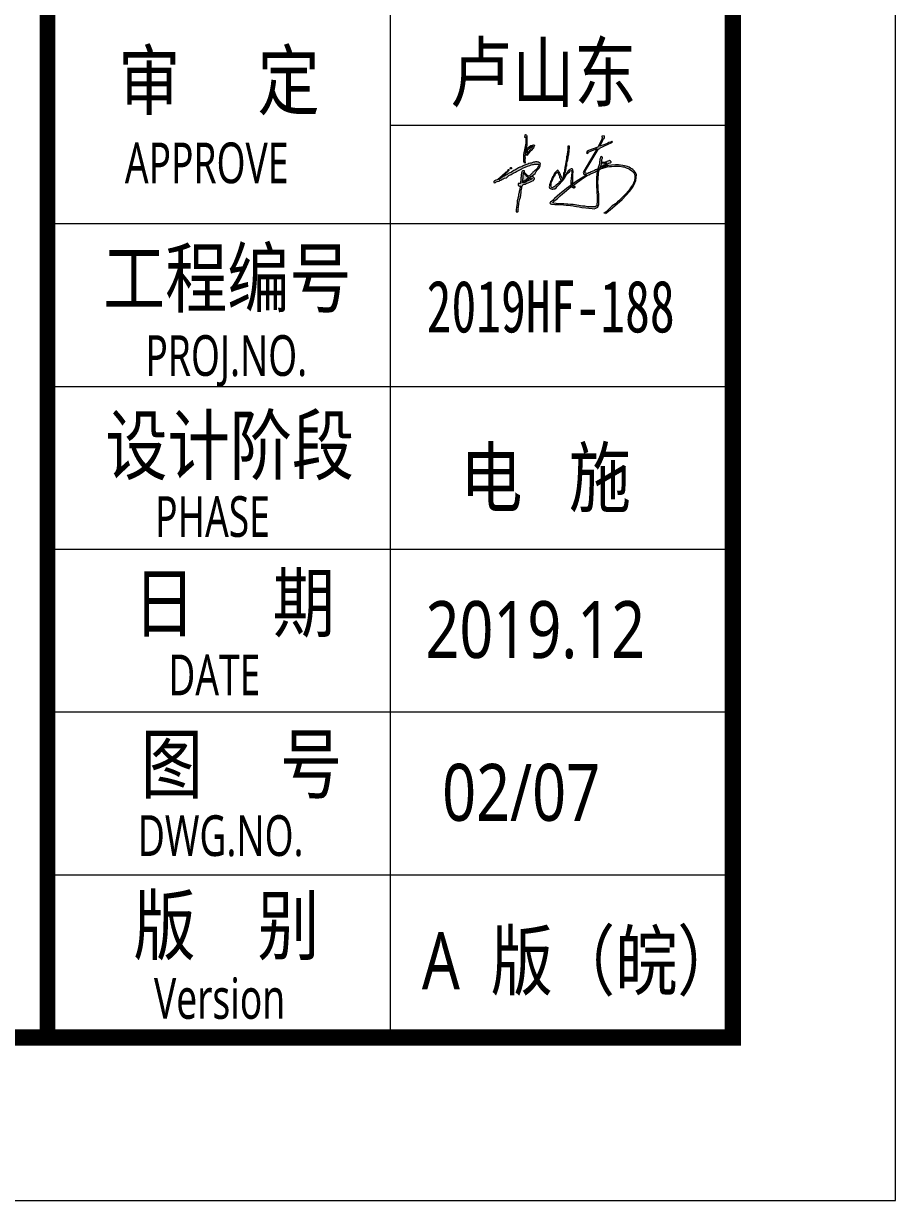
# Model space of a CAD drawing. Header units: inches. Extents: x -3272461 to -2504170, y 403793 to 1071042.
# Drawn here: x -2707401 to -2702044, y 857131 to 864359 of the extents above; entities that cross this region are included whole.
import ezdxf
from ezdxf.enums import TextEntityAlignment as Align

# ---------------------------------------------------------------- set-up
doc = ezdxf.new("R2010")
doc.units = ezdxf.units.IN
doc.header["$LTSCALE"] = 1000
doc.header["$MEASUREMENT"] = 0
doc.linetypes.add('LENGSHUI', pattern=[22, 20, -1, 0, -1])
doc.layers.get('0').update_dxf_attribs({"lineweight": 18})
for name, color, linetype, lineweight in [('0-TK', 4, 'Continuous', 18), ('00签名', 7, 'LENGSHUI', 18), ('PUB_TITLE', 153, 'Continuous', 18), ('图签文字', 4, 'Continuous', 18)]:
    doc.layers.add(name, color=color, linetype=linetype, lineweight=lineweight)
doc.styles.add('-黑体', font='', dxfattribs={"width": 0.7})
doc.styles.add('建筑图签-黑', font='', dxfattribs={"width": 0.7})
doc.styles.get('-黑体').set_extended_font_data('微软雅黑')
doc.styles.get('建筑图签-黑').set_extended_font_data('黑体')

msp = doc.modelspace()

# ---------------------------------------------------------------- hatches: boundary and pattern name
at = {"layer": '00签名', "linetype": 'Continuous'}
h = msp.add_hatch(color=256, dxfattribs=at)
edge = h.paths.add_edge_path(flags=0)
edge.add_arc((-2704318.8, 863508.4), 8.4, 162.8312, 244.10055, ccw=False)
edge.add_line((-2704326.8, 863510.9), (-2704326.8, 863527.9))
edge.add_line((-2704326.8, 863527.9), (-2704326.5, 863539.1))
edge.add_line((-2704326.5, 863539.1), (-2704326.5, 863554.2))
edge.add_line((-2704326.5, 863554.2), (-2704320, 863592.6))
edge.add_line((-2704320, 863592.6), (-2704313.9, 863623.6))
edge.add_line((-2704313.9, 863623.6), (-2704313.3, 863660.5))
edge.add_line((-2704313.3, 863660.5), (-2704315.4, 863662.6))
edge.add_line((-2704315.4, 863662.6), (-2704316.9, 863658.4))
edge.add_line((-2704316.9, 863658.4), (-2704320.6, 863658.9))
edge.add_line((-2704320.6, 863658.9), (-2704320.1, 863676.3))
edge.add_arc((-2704317.9, 863668.8), 7.79, 4.53423, 106.73752, ccw=False)
edge.add_line((-2704310.1, 863669.5), (-2704308.5, 863659.5))
edge.add_line((-2704308.5, 863659.5), (-2704309, 863619.4))
edge.add_line((-2704309, 863619.4), (-2704309, 863611))
edge.add_line((-2704309, 863611), (-2704313.3, 863593.1))
edge.add_line((-2704313.3, 863593.1), (-2704318, 863573.1))
edge.add_line((-2704318, 863573.1), (-2704318.1, 863571.8))
edge.add_line((-2704318.1, 863571.8), (-2704313.6, 863571.5))
edge.add_line((-2704313.6, 863571.5), (-2704309.7, 863581.5))
edge.add_line((-2704309.7, 863581.5), (-2704306.3, 863590.5))
edge.add_line((-2704306.3, 863590.5), (-2704301.4, 863596.7))
edge.add_line((-2704301.4, 863596.7), (-2704284.9, 863609.1))
edge.add_line((-2704284.9, 863609.1), (-2704268.6, 863614.8))
edge.add_line((-2704268.6, 863614.8), (-2704262.9, 863611.9))
edge.add_line((-2704262.9, 863611.9), (-2704268.8, 863595.7))
edge.add_line((-2704268.8, 863595.7), (-2704281.8, 863578.9))
edge.add_line((-2704281.8, 863578.9), (-2704298.3, 863561.3))
edge.add_line((-2704298.3, 863561.3), (-2704309.4, 863547.6))
edge.add_arc((-2704308.3, 863553.1), 5.57, 172.35772, 258.29772, ccw=False)
edge.add_line((-2704313.8, 863553.8), (-2704292.4, 863577.1))
edge.add_line((-2704292.4, 863577.1), (-2704287.7, 863584.6))
edge.add_line((-2704287.7, 863584.6), (-2704284.6, 863590))
edge.add_line((-2704284.6, 863590), (-2704282.5, 863594.4))
edge.add_line((-2704282.5, 863594.4), (-2704279.2, 863598.5))
edge.add_line((-2704279.2, 863598.5), (-2704275, 863601.6))
edge.add_line((-2704275, 863601.6), (-2704271.6, 863602.9))
edge.add_line((-2704271.6, 863602.9), (-2704272, 863604.1))
edge.add_line((-2704272, 863604.1), (-2704272.9, 863605))
edge.add_line((-2704272.9, 863605), (-2704274.7, 863605.5))
edge.add_line((-2704274.7, 863605.5), (-2704276.6, 863605.2))
edge.add_line((-2704276.6, 863605.2), (-2704278.9, 863603.8))
edge.add_line((-2704278.9, 863603.8), (-2704279.4, 863602.4))
edge.add_line((-2704279.4, 863602.4), (-2704280.7, 863600.8))
edge.add_line((-2704280.7, 863600.8), (-2704282.6, 863600.7))
edge.add_line((-2704282.6, 863600.7), (-2704285.6, 863600.7))
edge.add_line((-2704285.6, 863600.7), (-2704286.5, 863600.3))
edge.add_line((-2704286.5, 863600.3), (-2704286.5, 863599))
edge.add_line((-2704286.5, 863599), (-2704286.4, 863597.9))
edge.add_line((-2704286.4, 863597.9), (-2704287, 863596.7))
edge.add_line((-2704287, 863596.7), (-2704288.6, 863596.7))
edge.add_line((-2704288.6, 863596.7), (-2704290.2, 863596.9))
edge.add_line((-2704290.2, 863596.9), (-2704291.3, 863595.9))
edge.add_line((-2704291.3, 863595.9), (-2704292.7, 863593.6))
edge.add_line((-2704292.7, 863593.6), (-2704293.3, 863593.1))
edge.add_line((-2704293.3, 863593.1), (-2704294.3, 863592.2))
edge.add_line((-2704294.3, 863592.2), (-2704295.6, 863590.2))
edge.add_line((-2704295.6, 863590.2), (-2704297, 863589))
edge.add_line((-2704297, 863589), (-2704298.3, 863587.6))
edge.add_line((-2704298.3, 863587.6), (-2704299.3, 863586.5))
edge.add_line((-2704299.3, 863586.5), (-2704301.8, 863584.6))
edge.add_line((-2704301.8, 863584.6), (-2704302.8, 863583.3))
edge.add_line((-2704302.8, 863583.3), (-2704304.5, 863580.3))
edge.add_line((-2704304.5, 863580.3), (-2704305.1, 863579.3))
edge.add_line((-2704305.1, 863579.3), (-2704306.6, 863576.1))
edge.add_line((-2704306.6, 863576.1), (-2704307.8, 863572.3))
edge.add_line((-2704307.8, 863572.3), (-2704308.4, 863570.4))
edge.add_line((-2704308.4, 863570.4), (-2704308.7, 863568.4))
edge.add_line((-2704308.7, 863568.4), (-2704309.2, 863567.5))
edge.add_line((-2704309.2, 863567.5), (-2704320.2, 863567.2))
edge.add_line((-2704320.2, 863567.2), (-2704319.6, 863562.3))
edge.add_line((-2704319.6, 863562.3), (-2704319.9, 863558.2))
edge.add_line((-2704319.9, 863558.2), (-2704320.3, 863553.5))
edge.add_line((-2704320.3, 863553.5), (-2704320.1, 863551))
edge.add_line((-2704320.1, 863551), (-2704321.3, 863548.3))
edge.add_line((-2704321.3, 863548.3), (-2704321.9, 863546.5))
edge.add_line((-2704321.9, 863546.5), (-2704321, 863542.9))
edge.add_line((-2704321, 863542.9), (-2704320.8, 863540.8))
edge.add_line((-2704320.8, 863540.8), (-2704320.5, 863538.6))
edge.add_line((-2704320.5, 863538.6), (-2704320.1, 863536.8))
edge.add_line((-2704320.1, 863536.8), (-2704319.6, 863533.6))
edge.add_line((-2704319.6, 863533.6), (-2704320.1, 863530.6))
edge.add_line((-2704320.1, 863530.6), (-2704320.6, 863528.8))
edge.add_line((-2704320.6, 863528.8), (-2704321.9, 863526.4))
edge.add_line((-2704321.9, 863526.4), (-2704321.9, 863523.4))
edge.add_line((-2704321.9, 863523.4), (-2704321.9, 863520.7))
edge.add_line((-2704321.9, 863520.7), (-2704321.3, 863517.5))
edge.add_line((-2704321.3, 863517.5), (-2704321, 863513.5))
edge.add_line((-2704321, 863513.5), (-2704319.9, 863509.6))
edge.add_line((-2704319.9, 863509.6), (-2704319.7, 863505.6))
edge.add_line((-2704319.7, 863505.6), (-2704318.8, 863502.4))
edge.add_line((-2704318.8, 863502.4), (-2704319.9, 863501))
edge.add_line((-2704319.9, 863501), (-2704322.4, 863500.8))
for points in [[(-2703824.8, 863192.5), (-2703797.2, 863213.7), (-2703723.8, 863278.9), (-2703676.4, 863329.1), (-2703664.5, 863346.3), (-2703655.1, 863359), (-2703649.5, 863369.9), (-2703640.1, 863395), (-2703636.7, 863413), (-2703636, 863429.8), (-2703638.6, 863439.5), (-2703650, 863455), (-2703657, 863462.6), (-2703663.9, 863466.9), (-2703671.9, 863471.6), (-2703680.2, 863476.6), (-2703690.2, 863480.2), (-2703698.5, 863481.9), (-2703709.4, 863485.2), (-2703718.7, 863487.5), (-2703733.6, 863489.5), (-2703745.2, 863490.8), (-2703764.1, 863490.8), (-2703789.4, 863488.5), (-2703807.6, 863487.5), (-2703813.6, 863484.2), (-2703824.5, 863482.2), (-2703838.5, 863475.9), (-2703847.4, 863474.2), (-2703833.2, 863484.2), (-2703815.6, 863492.5), (-2703809.3, 863499.4), (-2703805, 863501.8), (-2703796.7, 863504.1), (-2703792, 863507.1), (-2703790.7, 863510.1), (-2703795.7, 863514.4), (-2703800.3, 863517.3), (-2703810.9, 863514.4), (-2703816.6, 863511.7), (-2703820.2, 863508.4), (-2703827.9, 863506.7), (-2703836.5, 863505.7), (-2703848.8, 863505.7), (-2703851.9, 863508.8), (-2703848.1, 863514.6), (-2703847.3, 863524.7), (-2703845.2, 863532.2), (-2703844.8, 863537.2), (-2703848.9, 863540.5), (-2703852.3, 863541.8), (-2703855.6, 863537.6), (-2703859, 863530.9), (-2703860.7, 863525.9), (-2703861.5, 863519.2), (-2703862.8, 863509.6), (-2703862.8, 863503.7), (-2703863.2, 863497.1), (-2703864.8, 863491.6), (-2703866.9, 863485.8), (-2703868.2, 863479.9), (-2703869.9, 863474.1), (-2703872.4, 863464.9), (-2703872.4, 863458.6), (-2703874.5, 863452.7), (-2703876.6, 863446), (-2703879.1, 863437.7), (-2703880.4, 863407.1), (-2703881.9, 863389.8), (-2703881.1, 863373.3), (-2703881.1, 863357.5), (-2703878.9, 863336.5), (-2703878.1, 863319.2), (-2703876.6, 863305.7), (-2703876.6, 863288.4), (-2703877.4, 863262.9), (-2703878.9, 863249.4), (-2703879.7, 863239.6), (-2703884.1, 863236.6), (-2703889.3, 863234), (-2703895.6, 863233.6), (-2703908.6, 863233.6), (-2703921.2, 863234), (-2703936, 863234), (-2703951.9, 863236.2), (-2703966.4, 863238.1), (-2704025.3, 863248.4), (-2704040.7, 863248.4), (-2704058, 863249.4), (-2704080.9, 863251.2), (-2704103.8, 863252.2), (-2704128.1, 863253.6), (-2704142.6, 863256.4), (-2704151.9, 863257.3), (-2704137.9, 863272.7), (-2704120.6, 863284.8), (-2704105.2, 863300.7), (-2704089.8, 863313.3), (-2704038.7, 863355.8), (-2704014.3, 863371.5), (-2703974.8, 863400.5), (-2703937.6, 863424.8), (-2703928.8, 863430), (-2703918.4, 863436.5), (-2703904.8, 863439.7), (-2703886.6, 863447.9), (-2703879.1, 863454), (-2703875.2, 863456.6), (-2703872.4, 863458), (-2703872.4, 863465.2), (-2703857.7, 863473.8), (-2703849.4, 863480.4), (-2703833, 863490.1), (-2703823.5, 863495.9), (-2703819.5, 863499.3), (-2703816.9, 863501.1), (-2703821.8, 863501.6), (-2703826.9, 863499.9), (-2703832.7, 863499.6), (-2703843.9, 863501.4), (-2703850.2, 863501.4), (-2703852.8, 863495), (-2703854.2, 863487), (-2703856.3, 863481.2), (-2703858.8, 863474.9), (-2703860.9, 863471.8), (-2703877.2, 863464.6), (-2703881.8, 863462), (-2703887.3, 863459.7), (-2703893, 863456.8), (-2703903.4, 863452.2), (-2703912.9, 863447.3), (-2703920.4, 863443.6), (-2703928.1, 863441), (-2703933.9, 863438.7), (-2703941.3, 863438.1), (-2703947.7, 863439.3), (-2703953.4, 863441), (-2703953.7, 863442.7), (-2703947.7, 863456.2), (-2703920.5, 863503.1), (-2703871.2, 863585.4), (-2703865.9, 863589.8), (-2703861.5, 863592), (-2703858.6, 863596.2), (-2703849.3, 863600.4), (-2703835.1, 863605.5), (-2703805.3, 863619.6), (-2703794.7, 863624.1), (-2703787.9, 863628.3), (-2703783.8, 863632.8), (-2703786.6, 863636), (-2703788.9, 863635.3), (-2703791.1, 863633.1), (-2703795, 863630.2), (-2703804.9, 863627.3), (-2703812, 863623.5), (-2703819.4, 863619.6), (-2703826.8, 863617.1), (-2703836.7, 863613.8), (-2703842.2, 863611.9), (-2703849.9, 863609.4), (-2703856.3, 863607.4), (-2703860.2, 863606.5), (-2703862.7, 863606.1), (-2703848.6, 863628.9), (-2703842.8, 863641.8), (-2703838.3, 863650.4), (-2703834.8, 863653), (-2703832.6, 863659.1), (-2703832.6, 863665.5), (-2703834.6, 863668.5), (-2703848.2, 863667.5), (-2703847.5, 863663.1), (-2703846, 863660.3), (-2703845.3, 863657.5), (-2703846.3, 863654), (-2703847.5, 863651.1), (-2703848.5, 863648.3), (-2703862.4, 863619.6), (-2703866.8, 863612.4), (-2703870.3, 863604.5), (-2703872.8, 863600.1), (-2703929.6, 863579.6), (-2703934.6, 863576.4), (-2703937.8, 863575.1), (-2703940, 863569.5), (-2703942.6, 863565.6), (-2703940.2, 863563.4), (-2703938.2, 863561.9), (-2703935.1, 863560.8), (-2703932.9, 863562.3), (-2703933.5, 863565.9), (-2703932, 863568.5), (-2703876.6, 863591.1), (-2703959.8, 863451.4), (-2703962.1, 863443.7), (-2703961.6, 863440.2), (-2703961.6, 863437.5), (-2703961.3, 863435), (-2703958.6, 863433.3), (-2703955.2, 863431.8), (-2703950.7, 863431.3), (-2703945, 863430.8), (-2703941.8, 863430.6), (-2703941.1, 863429.1), (-2703963.5, 863415.9), (-2703999.6, 863392.9), (-2704065.8, 863344.8), (-2704105.7, 863312.9), (-2704138.9, 863283.3), (-2704145.1, 863278.9), (-2704149.5, 863272.8), (-2704154.5, 863267.7), (-2704162.9, 863262.2), (-2704167.4, 863258.3), (-2704165.7, 863253.8), (-2704164, 863251), (-2704156.8, 863249.9), (-2704137.8, 863248.3), (-2704108.8, 863246.6), (-2704084.3, 863245.5), (-2704068.1, 863243.8), (-2704055.9, 863242.7), (-2704040.3, 863241), (-2704024.7, 863239.9), (-2704016.3, 863237.7), (-2704003.5, 863234.9), (-2703988.4, 863233.8), (-2703970.6, 863229.9), (-2703946.6, 863227.6), (-2703927.7, 863224.3), (-2703908.1, 863223.2), (-2703896.4, 863221), (-2703884.2, 863224.3), (-2703873.6, 863230.4), (-2703870.2, 863236.6), (-2703867.4, 863246.6), (-2703867.4, 863257.7), (-2703866.9, 863280), (-2703866.9, 863298.9), (-2703867.4, 863310.1), (-2703869.7, 863324.6), (-2703870.2, 863337.9), (-2703870.2, 863351.9), (-2703870.2, 863360.2), (-2703872.5, 863385.3), (-2703870.8, 863407), (-2703869.7, 863438.8), (-2703866.3, 863450.5), (-2703864.7, 863459.4), (-2703849.6, 863468.3), (-2703828.4, 863473.9), (-2703815.6, 863477.8), (-2703802.2, 863480), (-2703789.4, 863481.1), (-2703771, 863483.3), (-2703754.3, 863483.9), (-2703738.7, 863482.8), (-2703719.7, 863479.4), (-2703710.8, 863478.3), (-2703699.6, 863472.8), (-2703687.4, 863468.9), (-2703679, 863463.8), (-2703663.4, 863454.9), (-2703655, 863446), (-2703649.5, 863440.5), (-2703647.8, 863433.8), (-2703646.1, 863424.3), (-2703646.1, 863413.7), (-2703646.1, 863407), (-2703647.8, 863397), (-2703650.6, 863388.1), (-2703653.9, 863378.6), (-2703660.1, 863365.8), (-2703667.3, 863356.3), (-2703683.4, 863332.9), (-2703702.4, 863310.9), (-2703711.5, 863302.9), (-2703718.5, 863293.9), (-2703735.5, 863278.9), (-2703744.5, 863270.9), (-2703751.5, 863262.9), (-2703764.5, 863250.9), (-2703785.5, 863238.9), (-2703821.6, 863202.9), (-2703836.5, 863192.5)], [(-2704056.3, 863605.4), (-2704058, 863603.4), (-2704058, 863600.4), (-2704057.3, 863596.7), (-2704057, 863593.7), (-2704057, 863589.7), (-2704057, 863586.7), (-2704057, 863583), (-2704057.3, 863577.6), (-2704058.3, 863571.9), (-2704059, 863567.9), (-2704059.3, 863564.9), (-2704060.3, 863560.9), (-2704061, 863556.9), (-2704062.3, 863550.8), (-2704063.7, 863545.8), (-2704064.7, 863541.5), (-2704065.3, 863536.8), (-2704065.3, 863531.7), (-2704065.3, 863527.4), (-2704066.3, 863523), (-2704067.3, 863518.3), (-2704068.4, 863513), (-2704068.7, 863510), (-2704069.4, 863506.3), (-2704070, 863500.9), (-2704071.7, 863496.6), (-2704072, 863493.2), (-2704072.4, 863488.9), (-2704073, 863485.2), (-2704075, 863475.8), (-2704076.2, 863470.4), (-2704076.2, 863466.2), (-2704076.8, 863460.7), (-2704078, 863454.1), (-2704079.2, 863446.9), (-2704082.8, 863439.7), (-2704082.8, 863431.9), (-2704083.4, 863425.2), (-2704085.2, 863418.6), (-2704088.2, 863412), (-2704088.2, 863407.8), (-2704090.7, 863404.8), (-2704093.1, 863409.6), (-2704095.5, 863414.4), (-2704098.5, 863421), (-2704102.7, 863428.9), (-2704105.1, 863435.5), (-2704109.3, 863443.9), (-2704114.7, 863452.3), (-2704117.1, 863456.5), (-2704118.9, 863457.7), (-2704122.6, 863455.9), (-2704126.8, 863452.3), (-2704131.6, 863448.1), (-2704136.4, 863441.5), (-2704140.6, 863434.9), (-2704143.6, 863429.5), (-2704147.8, 863422.2), (-2704150.9, 863417.4), (-2704153.9, 863410.8), (-2704157.5, 863402.4), (-2704159.9, 863395.2), (-2704162.9, 863387.9), (-2704165.9, 863381.3), (-2704166.5, 863377.1), (-2704168.9, 863371.1), (-2704170.1, 863366.3), (-2704170.1, 863362.1), (-2704171.9, 863355.5), (-2704169.5, 863349.4), (-2704162.9, 863346.4), (-2704160.5, 863342.8), (-2704153.9, 863342.2), (-2704148.4, 863342.2), (-2704143.6, 863342.8), (-2704137.6, 863344.6), (-2704129.2, 863350.6), (-2704122.6, 863358.5), (-2704108.7, 863371.7), (-2704096.7, 863386.1), (-2704088.2, 863394), (-2704075.6, 863410.8), (-2704071.4, 863419.8), (-2704066.6, 863427.1), (-2704056.9, 863440.3), (-2704047.9, 863448.7), (-2704041.9, 863454.7), (-2704034.1, 863457.1), (-2704033.5, 863454.1), (-2704033.5, 863446.9), (-2704033.5, 863439.1), (-2704034.7, 863430.1), (-2704035.3, 863421.6), (-2704036.5, 863413.2), (-2704037.1, 863403.6), (-2704038.9, 863395.8), (-2704038.9, 863389.8), (-2704038.9, 863381.9), (-2704039.5, 863371.7), (-2704039.5, 863365.1), (-2704039.5, 863362.1), (-2704038.9, 863359.7), (-2704034.1, 863355.5), (-2704031.1, 863353.1), (-2704025.6, 863351.3), (-2704021.4, 863350), (-2704020.2, 863350), (-2704019, 863350), (-2704021.4, 863352.5), (-2704019, 863352.5), (-2704014.8, 863352.5), (-2704012.4, 863353.1), (-2704012.4, 863357.3), (-2704016.6, 863357.3), (-2704020.2, 863357.3), (-2704024.4, 863359.1), (-2704026.8, 863365.1), (-2704028.1, 863369.9), (-2704028.1, 863374.7), (-2704028.1, 863380.7), (-2704027.4, 863386.1), (-2704027.4, 863396.4), (-2704027.4, 863403), (-2704027.4, 863407.8), (-2704025.6, 863424), (-2704025.6, 863431.3), (-2704025, 863447.5), (-2704025, 863452.9), (-2704026.8, 863461.3), (-2704028.1, 863465), (-2704031.1, 863465.6), (-2704033.5, 863465.6), (-2704037.7, 863465.6), (-2704041.3, 863465), (-2704044.9, 863462.5), (-2704047.3, 863460.1), (-2704049.1, 863458.9), (-2704054.5, 863453.5), (-2704056.3, 863451.1), (-2704057.5, 863449.3), (-2704061.2, 863444.5), (-2704065.4, 863439.7), (-2704065.4, 863438.5), (-2704068.4, 863434.3), (-2704071.4, 863430.1), (-2704073.8, 863427.1), (-2704075.6, 863424.6), (-2704078.6, 863421), (-2704081, 863417.4), (-2704082.8, 863410.8), (-2704085.2, 863406.6), (-2704090.7, 863399.4), (-2704094.9, 863395.8), (-2704099.1, 863392.8), (-2704103.3, 863389.2), (-2704109.9, 863383.7), (-2704112.9, 863380.1), (-2704119.6, 863374.1), (-2704130.4, 863364.5), (-2704135.8, 863359.1), (-2704140.6, 863356.7), (-2704146.6, 863353.1), (-2704149.7, 863351.3), (-2704153.3, 863350.6), (-2704155.7, 863350.6), (-2704157.5, 863354.3), (-2704159.9, 863356.7), (-2704161.1, 863359.1), (-2704161.7, 863361.5), (-2704161.1, 863365.1), (-2704158.7, 863365.7), (-2704159.3, 863372.3), (-2704159.9, 863376.5), (-2704159.3, 863380.7), (-2704156.9, 863384.9), (-2704155.1, 863388.5), (-2704153.3, 863394.6), (-2704150.3, 863400), (-2704148.4, 863404.2), (-2704147.2, 863408.4), (-2704143.6, 863414.4), (-2704140.6, 863421), (-2704137.6, 863425.8), (-2704134.6, 863426.4), (-2704132.8, 863433.7), (-2704130.4, 863439.1), (-2704126.2, 863442.7), (-2704120.2, 863446.3), (-2704117.1, 863445.7), (-2704115.9, 863442.7), (-2704115.9, 863437.9), (-2704115.3, 863433.7), (-2704113.5, 863428.9), (-2704111.1, 863425.2), (-2704108.7, 863422.2), (-2704108.7, 863417.4), (-2704107.5, 863413.2), (-2704105.7, 863410.8), (-2704104.5, 863407.8), (-2704102.7, 863403.6), (-2704102.1, 863398.8), (-2704099.1, 863398.2), (-2704097.3, 863398.2), (-2704093.5, 863397.2), (-2704090.7, 863399.4), (-2704085.7, 863406.1), (-2704082.8, 863410.8), (-2704082.1, 863413.3), (-2704081.3, 863417.4), (-2704078.6, 863421), (-2704075.6, 863424.6), (-2704077.8, 863428.3), (-2704076.4, 863432.1), (-2704076, 863433), (-2704073.3, 863442.4), (-2704071.4, 863446.5), (-2704071, 863451), (-2704069.7, 863455.6), (-2704069.3, 863459.3), (-2704068.3, 863465.6), (-2704066.7, 863471.9), (-2704066.6, 863475.8), (-2704065.1, 863482), (-2704063.7, 863485.7), (-2704063.3, 863492.2), (-2704062.7, 863501), (-2704061, 863510), (-2704059.4, 863515.3), (-2704056.7, 863522.3), (-2704054.7, 863533.2), (-2704054.2, 863542.8), (-2704053.8, 863548.7), (-2704051.7, 863553.3), (-2704050.5, 863561.6), (-2704048.4, 863570.4), (-2704048.8, 863583.8), (-2704047.6, 863593.4), (-2704047.6, 863601.3), (-2704047.6, 863605.1)], [(-2704416.7, 863458.3), (-2704418.3, 863460.3), (-2704423.5, 863461.1), (-2704425.9, 863460.3), (-2704426.7, 863457.1), (-2704429.9, 863452.7), (-2704431.9, 863449.1), (-2704437.1, 863445.9), (-2704440.3, 863443.5), (-2704444.7, 863439.9), (-2704447.9, 863436.3), (-2704450.3, 863434.3), (-2704454.3, 863431.2), (-2704457.1, 863428.8), (-2704462.7, 863424), (-2704461.3, 863425.7), (-2704465.3, 863421.2), (-2704469.8, 863418), (-2704473.4, 863414.9), (-2704475.2, 863412.2), (-2704478.3, 863410), (-2704481.9, 863405.9), (-2704484.2, 863404.1), (-2704487.7, 863401.9), (-2704492.2, 863399.2), (-2704499.9, 863396.5), (-2704504.4, 863394.7), (-2704507.1, 863392.9), (-2704510.2, 863390.2), (-2704511.5, 863388.4), (-2704512.4, 863385.7), (-2704512.4, 863382.6), (-2704508.4, 863380.3), (-2704501.7, 863382.6), (-2704497.2, 863386.2), (-2704490.4, 863388), (-2704479.2, 863390.7), (-2704475.6, 863394.7), (-2704469.8, 863397.8), (-2704463.5, 863400.1), (-2704455, 863404.1), (-2704447.8, 863408.2), (-2704433.4, 863412.2), (-2704427.6, 863418), (-2704419, 863424.8), (-2704405.1, 863431.1), (-2704399.7, 863435.1), (-2704392.6, 863439.6), (-2704379.5, 863446.8), (-2704372.3, 863449.9), (-2704360.7, 863456.2), (-2704347.6, 863462.9), (-2704340.5, 863466.5), (-2704335.5, 863469.6), (-2704330.1, 863472.3), (-2704319.8, 863477.7), (-2704305.9, 863483.1), (-2704289.7, 863487.6), (-2704282.5, 863490.3), (-2704274, 863492.5), (-2704269.1, 863493.4), (-2704262.8, 863495.2), (-2704256.9, 863496.1), (-2704249.8, 863496.1), (-2704239.9, 863496.1), (-2704234.9, 863495.2), (-2704234, 863490.7), (-2704235.8, 863485.3), (-2704238.5, 863480), (-2704242.1, 863474.6), (-2704246.6, 863468.7), (-2704249.8, 863465.2), (-2704253.8, 863461.1), (-2704258.7, 863457.5), (-2704262.3, 863453.5), (-2704269.1, 863447.7), (-2704271.3, 863445.4), (-2704274.9, 863441.4), (-2704277.6, 863438.7), (-2704281.2, 863435.5), (-2704287, 863430.6), (-2704291.1, 863426.1), (-2704295.1, 863420.7), (-2704301.8, 863422.5), (-2704304.1, 863424.9), (-2704306.9, 863427.3), (-2704310.7, 863431.3), (-2704315.6, 863436.2), (-2704319.8, 863439.5), (-2704323.8, 863443.5), (-2704322.9, 863448.1), (-2704323.8, 863453.7), (-2704328.6, 863453.9), (-2704334.2, 863453.9), (-2704338.4, 863453), (-2704340.4, 863449), (-2704340.6, 863446.8), (-2704341.7, 863441.7), (-2704342.8, 863435.5), (-2704343.5, 863432.4), (-2704343.9, 863428.9), (-2704343.9, 863424.9), (-2704343.9, 863420.7), (-2704344.8, 863416.5), (-2704345.2, 863411.2), (-2704345, 863407.4), (-2704345, 863403.4), (-2704345.2, 863399.4), (-2704346.3, 863393.7), (-2704347, 863389), (-2704347.5, 863377.7), (-2704348.7, 863375.7), (-2704351.5, 863375.7), (-2704357, 863375.7), (-2704360.2, 863376.9), (-2704361.8, 863376.9), (-2704363, 863374.1), (-2704363, 863370.9), (-2704362.2, 863367.3), (-2704361.8, 863363.8), (-2704359, 863361.4), (-2704355, 863360.6), (-2704352.7, 863360.2), (-2704347.9, 863362.6), (-2704350.6, 863349.9), (-2704352.1, 863344.9), (-2704352.1, 863339.9), (-2704354.6, 863333.9), (-2704355.3, 863326.4), (-2704355.9, 863322), (-2704358.1, 863315.4), (-2704359.3, 863311.4), (-2704360.3, 863305.7), (-2704360.5, 863299.4), (-2704362.5, 863293.1), (-2704363.6, 863285.9), (-2704365.6, 863276.5), (-2704367.6, 863271.3), (-2704368, 863264.2), (-2704368, 863257.5), (-2704369.2, 863250.4), (-2704370.8, 863245.6), (-2704371.5, 863240.5), (-2704372.3, 863232.2), (-2704373.5, 863222.7), (-2704373.9, 863218), (-2704374.3, 863211.6), (-2704374.7, 863205.7), (-2704374.7, 863203.3), (-2704371.9, 863202.6), (-2704369.2, 863201.8), (-2704367.2, 863201.8), (-2704363.6, 863202.2), (-2704362.1, 863204.9), (-2704362.8, 863206.9), (-2704362.8, 863210.9), (-2704362.1, 863216.4), (-2704360.5, 863221.9), (-2704361.7, 863228.2), (-2704360.1, 863234.6), (-2704358.1, 863249.2), (-2704358.1, 863256.3), (-2704355.7, 863263), (-2704353.8, 863276.1), (-2704349.8, 863285.5), (-2704349, 863290.7), (-2704347.4, 863296.2), (-2704346.6, 863302.9), (-2704345.8, 863308.9), (-2704344.7, 863318.7), (-2704343.9, 863326.3), (-2704343.9, 863331.4), (-2704340.3, 863348), (-2704339.9, 863356.3), (-2704338.3, 863362.2), (-2704336.7, 863364.6), (-2704333.2, 863368.5), (-2704328.8, 863370.1), (-2704319.3, 863373.3), (-2704312.6, 863376.1), (-2704300.8, 863380.8), (-2704290.9, 863384.7), (-2704283.4, 863388.7), (-2704274.7, 863392.3), (-2704268.7, 863395.8), (-2704266, 863399.4), (-2704261.6, 863404.5), (-2704261.6, 863407.7), (-2704264.4, 863412), (-2704268.3, 863415.2), (-2704270.3, 863416.8), (-2704275.8, 863418.3), (-2704279, 863418.3), (-2704282.2, 863418.3), (-2704287.7, 863416.8), (-2704291.3, 863413.2), (-2704292.5, 863411.6), (-2704293.2, 863410.4), (-2704290.5, 863408.5), (-2704287.7, 863407.3), (-2704285.3, 863406.1), (-2704281, 863406.1), (-2704278.6, 863407.7), (-2704277.4, 863407.7), (-2704276.2, 863406.9), (-2704275.8, 863405.7), (-2704279.8, 863403.7), (-2704281.8, 863402.5), (-2704284.1, 863401.3), (-2704288.5, 863399.4), (-2704293.2, 863397), (-2704295.6, 863396.2), (-2704299.6, 863394.6), (-2704303.1, 863393), (-2704306.3, 863391.9), (-2704311.4, 863387.9), (-2704315, 863385.5), (-2704317.4, 863384), (-2704320.5, 863382.4), (-2704323.7, 863380.8), (-2704326.1, 863380), (-2704328.8, 863378.8), (-2704327.6, 863380.5), (-2704324.7, 863382.6), (-2704321.9, 863385.1), (-2704320.2, 863386.3), (-2704312.1, 863392), (-2704308.6, 863395.1), (-2704304.4, 863397.9), (-2704300.6, 863401.1), (-2704295.7, 863405.3), (-2704294.3, 863408.4), (-2704298.5, 863413.3), (-2704301.6, 863415.4), (-2704305.5, 863417.9), (-2704309.7, 863420.3), (-2704313.5, 863424.2), (-2704316.7, 863427.3), (-2704320.2, 863430.8), (-2704324, 863434.3), (-2704326.5, 863436.8), (-2704330, 863441), (-2704331.4, 863441), (-2704331.4, 863436.8), (-2704332.1, 863432.2), (-2704332.8, 863427), (-2704333.5, 863423.5), (-2704333.8, 863417.5), (-2704333.8, 863411.6), (-2704334.2, 863406.7), (-2704335.2, 863400.7), (-2704335.6, 863396.2), (-2704336.6, 863391.3), (-2704337.3, 863388.5), (-2704337.7, 863387.1), (-2704335.9, 863384.3), (-2704335.6, 863382.5), (-2704335.9, 863381.1), (-2704332.8, 863386), (-2704326.1, 863393.7), (-2704322.6, 863397.2), (-2704316.7, 863397.9), (-2704309, 863403.9), (-2704306.5, 863407), (-2704303.7, 863409.8), (-2704301.6, 863413), (-2704300.6, 863414.4), (-2704293.2, 863408.1), (-2704281.7, 863420), (-2704257.9, 863438.6), (-2704254.4, 863445.1), (-2704251.5, 863450), (-2704247, 863456.5), (-2704240.6, 863463.4), (-2704233.6, 863470.9), (-2704230.1, 863477.8), (-2704227.2, 863483.7), (-2704226.2, 863488.2), (-2704225.2, 863496.6), (-2704226.7, 863500.6), (-2704231.1, 863503.1), (-2704238.1, 863506.5), (-2704240.1, 863508), (-2704245, 863509), (-2704255.4, 863509), (-2704262.4, 863508), (-2704267.3, 863506.5), (-2704280.7, 863501.6), (-2704286.7, 863500.6), (-2704296.1, 863498.6), (-2704302.1, 863496.1), (-2704311.5, 863493.2), (-2704322.9, 863489.7), (-2704327.4, 863487.7), (-2704331.3, 863485.2), (-2704338.3, 863481.3), (-2704347.7, 863477.3), (-2704351.7, 863475.8), (-2704356.6, 863474.3), (-2704360.6, 863472.8), (-2704366.5, 863468.4), (-2704372.5, 863464.9), (-2704377.5, 863461.9), (-2704382.9, 863459), (-2704388.9, 863455.5), (-2704394.8, 863453), (-2704403.7, 863446.1), (-2704408.2, 863444.1), (-2704413.2, 863442.1), (-2704424.6, 863437.6), (-2704430.5, 863432.2), (-2704435, 863429.7), (-2704439.5, 863426.7), (-2704441.9, 863425.3), (-2704448.9, 863421.3), (-2704454.3, 863418.8), (-2704460.3, 863414.8), (-2704465.7, 863410.9), (-2704469.7, 863408.9), (-2704476.2, 863404.9), (-2704481.1, 863402), (-2704459.8, 863418.3), (-2704449.4, 863427.7), (-2704444.9, 863431.2), (-2704439.5, 863435.2)], [(-2704410.7, 863467.7), (-2704410.7, 863469.7), (-2704410.9, 863471.7), (-2704409, 863473.2), (-2704406.7, 863474.3), (-2704404.9, 863474.3), (-2704402.9, 863472.4), (-2704402.3, 863471), (-2704402.3, 863469.1), (-2704403.2, 863467), (-2704405.7, 863466.4), (-2704407.4, 863466.4), (-2704409.6, 863465.3)]]:
    msp.add_hatch(color=256, dxfattribs=at).paths.add_polyline_path(points, flags=0)

# ---------------------------------------------------------------- linework, layer by layer
at = {"layer": '0-TK'}
msp.add_lwpolyline([(-2707253.8, 858130.6, 96, 96, 0), (-2707253.8, 898130.6, 96, 96, 0)], format="xyseb", dxfattribs=at)
at = {"layer": '00签名', "linetype": 'Continuous'}
msp.add_lwpolyline([(-2704322.4, 863500.8, -0.370255), (-2704326.8, 863510.9), (-2704326.8, 863527.9), (-2704326.5, 863539.1), (-2704326.5, 863554.2), (-2704320, 863592.6), (-2704313.9, 863623.6), (-2704313.3, 863660.5), (-2704315.4, 863662.6), (-2704316.9, 863658.4), (-2704320.6, 863658.9), (-2704320.1, 863676.3, -0.478065), (-2704310.1, 863669.5), (-2704308.5, 863659.5), (-2704309, 863619.4), (-2704309, 863611), (-2704313.3, 863593.1), (-2704318, 863573.1), (-2704318.1, 863571.8), (-2704313.6, 863571.5), (-2704309.7, 863581.5), (-2704306.3, 863590.5), (-2704301.4, 863596.7), (-2704284.9, 863609.1), (-2704268.6, 863614.8), (-2704262.9, 863611.9), (-2704268.8, 863595.7), (-2704281.8, 863578.9), (-2704298.3, 863561.3), (-2704309.4, 863547.6, -0.393608), (-2704313.8, 863553.8), (-2704292.4, 863577.1), (-2704287.7, 863584.6), (-2704284.6, 863590), (-2704282.5, 863594.4), (-2704279.2, 863598.5), (-2704275, 863601.6), (-2704271.6, 863602.9), (-2704272, 863604.1), (-2704272.9, 863605), (-2704274.7, 863605.5), (-2704276.6, 863605.2), (-2704278.9, 863603.8), (-2704279.4, 863602.4), (-2704280.7, 863600.8), (-2704282.6, 863600.7), (-2704285.6, 863600.7), (-2704286.5, 863600.3), (-2704286.5, 863599), (-2704286.4, 863597.9), (-2704287, 863596.7), (-2704288.6, 863596.7), (-2704290.2, 863596.9), (-2704291.3, 863595.9), (-2704292.7, 863593.6), (-2704293.3, 863593.1), (-2704294.3, 863592.2), (-2704295.6, 863590.2), (-2704297, 863589), (-2704298.3, 863587.6), (-2704299.3, 863586.5), (-2704301.8, 863584.6), (-2704302.8, 863583.3), (-2704304.5, 863580.3), (-2704305.1, 863579.3), (-2704306.6, 863576.1), (-2704307.8, 863572.3), (-2704308.4, 863570.4), (-2704308.7, 863568.4), (-2704309.2, 863567.5), (-2704320.2, 863567.2), (-2704319.6, 863562.3), (-2704319.9, 863558.2), (-2704320.3, 863553.5), (-2704320.1, 863551), (-2704321.3, 863548.3), (-2704321.9, 863546.5), (-2704321, 863542.9), (-2704320.8, 863540.8), (-2704320.5, 863538.6), (-2704320.1, 863536.8), (-2704319.6, 863533.6), (-2704320.1, 863530.6), (-2704320.6, 863528.8), (-2704321.9, 863526.4), (-2704321.9, 863523.4), (-2704321.9, 863520.7), (-2704321.3, 863517.5), (-2704321, 863513.5), (-2704319.9, 863509.6), (-2704319.7, 863505.6), (-2704318.8, 863502.4), (-2704319.9, 863501)], format="xyb", close=True, dxfattribs=at)
msp.add_lwpolyline([(-2703824.8, 863192.5), (-2703797.2, 863213.7), (-2703723.8, 863278.9), (-2703676.4, 863329.1), (-2703664.5, 863346.3), (-2703655.1, 863359), (-2703649.5, 863369.9), (-2703640.1, 863395), (-2703636.7, 863413), (-2703636, 863429.8), (-2703638.6, 863439.5), (-2703650, 863455), (-2703657, 863462.6), (-2703663.9, 863466.9), (-2703671.9, 863471.6), (-2703680.2, 863476.6), (-2703690.2, 863480.2), (-2703698.5, 863481.9), (-2703709.4, 863485.2), (-2703718.7, 863487.5), (-2703733.6, 863489.5), (-2703745.2, 863490.8), (-2703764.1, 863490.8), (-2703789.4, 863488.5), (-2703807.6, 863487.5), (-2703813.6, 863484.2), (-2703824.5, 863482.2), (-2703838.5, 863475.9), (-2703847.4, 863474.2), (-2703833.2, 863484.2), (-2703815.6, 863492.5), (-2703809.3, 863499.4), (-2703805, 863501.8), (-2703796.7, 863504.1), (-2703792, 863507.1), (-2703790.7, 863510.1), (-2703795.7, 863514.4), (-2703800.3, 863517.3), (-2703810.9, 863514.4), (-2703816.6, 863511.7), (-2703820.2, 863508.4), (-2703827.9, 863506.7), (-2703836.5, 863505.7), (-2703848.8, 863505.7), (-2703851.9, 863508.8), (-2703848.1, 863514.6), (-2703847.3, 863524.7), (-2703845.2, 863532.2), (-2703844.8, 863537.2), (-2703848.9, 863540.5), (-2703852.3, 863541.8), (-2703855.6, 863537.6), (-2703859, 863530.9), (-2703860.7, 863525.9), (-2703861.5, 863519.2), (-2703862.8, 863509.6), (-2703862.8, 863503.7), (-2703863.2, 863497.1), (-2703864.8, 863491.6), (-2703866.9, 863485.8), (-2703868.2, 863479.9), (-2703869.9, 863474.1), (-2703872.4, 863464.9), (-2703872.4, 863458.6), (-2703874.5, 863452.7), (-2703876.6, 863446), (-2703879.1, 863437.7), (-2703880.4, 863407.1), (-2703881.9, 863389.8), (-2703881.1, 863373.3), (-2703881.1, 863357.5), (-2703878.9, 863336.5), (-2703878.1, 863319.2), (-2703876.6, 863305.7), (-2703876.6, 863288.4), (-2703877.4, 863262.9), (-2703878.9, 863249.4), (-2703879.7, 863239.6), (-2703884.1, 863236.6), (-2703889.3, 863234), (-2703895.6, 863233.6), (-2703908.6, 863233.6), (-2703921.2, 863234), (-2703936, 863234), (-2703951.9, 863236.2), (-2703966.4, 863238.1), (-2704025.3, 863248.4), (-2704040.7, 863248.4), (-2704058, 863249.4), (-2704080.9, 863251.2), (-2704103.8, 863252.2), (-2704128.1, 863253.6), (-2704142.6, 863256.4), (-2704151.9, 863257.3), (-2704137.9, 863272.7), (-2704120.6, 863284.8), (-2704105.2, 863300.7), (-2704089.8, 863313.3), (-2704038.7, 863355.8), (-2704014.3, 863371.5), (-2703974.8, 863400.5), (-2703937.6, 863424.8), (-2703928.8, 863430), (-2703918.4, 863436.5), (-2703904.8, 863439.7), (-2703886.6, 863447.9), (-2703879.1, 863454), (-2703875.2, 863456.6), (-2703872.4, 863458), (-2703872.4, 863465.2), (-2703857.7, 863473.8), (-2703849.4, 863480.4), (-2703833, 863490.1), (-2703823.5, 863495.9), (-2703819.5, 863499.3), (-2703816.9, 863501.1), (-2703821.8, 863501.6), (-2703826.9, 863499.9), (-2703832.7, 863499.6), (-2703843.9, 863501.4), (-2703850.2, 863501.4), (-2703852.8, 863495), (-2703854.2, 863487), (-2703856.3, 863481.2), (-2703858.8, 863474.9), (-2703860.9, 863471.8), (-2703877.2, 863464.6), (-2703881.8, 863462), (-2703887.3, 863459.7), (-2703893, 863456.8), (-2703903.4, 863452.2), (-2703912.9, 863447.3), (-2703920.4, 863443.6), (-2703928.1, 863441), (-2703933.9, 863438.7), (-2703941.3, 863438.1), (-2703947.7, 863439.3), (-2703953.4, 863441), (-2703953.7, 863442.7), (-2703947.7, 863456.2), (-2703920.5, 863503.1), (-2703871.2, 863585.4), (-2703865.9, 863589.8), (-2703861.5, 863592), (-2703858.6, 863596.2), (-2703849.3, 863600.4), (-2703835.1, 863605.5), (-2703805.3, 863619.6), (-2703794.7, 863624.1), (-2703787.9, 863628.3), (-2703783.8, 863632.8), (-2703786.6, 863636), (-2703788.9, 863635.3), (-2703791.1, 863633.1), (-2703795, 863630.2), (-2703804.9, 863627.3), (-2703812, 863623.5), (-2703819.4, 863619.6), (-2703826.8, 863617.1), (-2703836.7, 863613.8), (-2703842.2, 863611.9), (-2703849.9, 863609.4), (-2703856.3, 863607.4), (-2703860.2, 863606.5), (-2703862.7, 863606.1), (-2703848.6, 863628.9), (-2703842.8, 863641.8), (-2703838.3, 863650.4), (-2703834.8, 863653), (-2703832.6, 863659.1), (-2703832.6, 863665.5), (-2703834.6, 863668.5), (-2703848.2, 863667.5), (-2703847.5, 863663.1), (-2703846, 863660.3), (-2703845.3, 863657.5), (-2703846.3, 863654), (-2703847.5, 863651.1), (-2703848.5, 863648.3), (-2703862.4, 863619.6), (-2703866.8, 863612.4), (-2703870.3, 863604.5), (-2703872.8, 863600.1), (-2703929.6, 863579.6), (-2703934.6, 863576.4), (-2703937.8, 863575.1), (-2703940, 863569.5), (-2703942.6, 863565.6), (-2703940.2, 863563.4), (-2703938.2, 863561.9), (-2703935.1, 863560.8), (-2703932.9, 863562.3), (-2703933.5, 863565.9), (-2703932, 863568.5), (-2703876.6, 863591.1), (-2703959.8, 863451.4), (-2703962.1, 863443.7), (-2703961.6, 863440.2), (-2703961.6, 863437.5), (-2703961.3, 863435), (-2703958.6, 863433.3), (-2703955.2, 863431.8), (-2703950.7, 863431.3), (-2703945, 863430.8), (-2703941.8, 863430.6), (-2703941.1, 863429.1), (-2703963.5, 863415.9), (-2703999.6, 863392.9), (-2704065.8, 863344.8), (-2704105.7, 863312.9), (-2704138.9, 863283.3), (-2704145.1, 863278.9), (-2704149.5, 863272.8), (-2704154.5, 863267.7), (-2704162.9, 863262.2), (-2704167.4, 863258.3), (-2704165.7, 863253.8), (-2704164, 863251), (-2704156.8, 863249.9), (-2704137.8, 863248.3), (-2704108.8, 863246.6), (-2704084.3, 863245.5), (-2704068.1, 863243.8), (-2704055.9, 863242.7), (-2704040.3, 863241), (-2704024.7, 863239.9), (-2704016.3, 863237.7), (-2704003.5, 863234.9), (-2703988.4, 863233.8), (-2703970.6, 863229.9), (-2703946.6, 863227.6), (-2703927.7, 863224.3), (-2703908.1, 863223.2), (-2703896.4, 863221), (-2703884.2, 863224.3), (-2703873.6, 863230.4), (-2703870.2, 863236.6), (-2703867.4, 863246.6), (-2703867.4, 863257.7), (-2703866.9, 863280), (-2703866.9, 863298.9), (-2703867.4, 863310.1), (-2703869.7, 863324.6), (-2703870.2, 863337.9), (-2703870.2, 863351.9), (-2703870.2, 863360.2), (-2703872.5, 863385.3), (-2703870.8, 863407), (-2703869.7, 863438.8), (-2703866.3, 863450.5), (-2703864.7, 863459.4), (-2703849.6, 863468.3), (-2703828.4, 863473.9), (-2703815.6, 863477.8), (-2703802.2, 863480), (-2703789.4, 863481.1), (-2703771, 863483.3), (-2703754.3, 863483.9), (-2703738.7, 863482.8), (-2703719.7, 863479.4), (-2703710.8, 863478.3), (-2703699.6, 863472.8), (-2703687.4, 863468.9), (-2703679, 863463.8), (-2703663.4, 863454.9), (-2703655, 863446), (-2703649.5, 863440.5), (-2703647.8, 863433.8), (-2703646.1, 863424.3), (-2703646.1, 863413.7), (-2703646.1, 863407), (-2703647.8, 863397), (-2703650.6, 863388.1), (-2703653.9, 863378.6), (-2703660.1, 863365.8), (-2703667.3, 863356.3), (-2703683.4, 863332.9), (-2703702.4, 863310.9), (-2703711.5, 863302.9), (-2703718.5, 863293.9), (-2703735.5, 863278.9), (-2703744.5, 863270.9), (-2703751.5, 863262.9), (-2703764.5, 863250.9), (-2703785.5, 863238.9), (-2703821.6, 863202.9), (-2703836.5, 863192.5)], dxfattribs=at)
for points in [[(-2704056.3, 863605.4), (-2704058, 863603.4), (-2704058, 863600.4), (-2704057.3, 863596.7), (-2704057, 863593.7), (-2704057, 863589.7), (-2704057, 863586.7), (-2704057, 863583), (-2704057.3, 863577.6), (-2704058.3, 863571.9), (-2704059, 863567.9), (-2704059.3, 863564.9), (-2704060.3, 863560.9), (-2704061, 863556.9), (-2704062.3, 863550.8), (-2704063.7, 863545.8), (-2704064.7, 863541.5), (-2704065.3, 863536.8), (-2704065.3, 863531.7), (-2704065.3, 863527.4), (-2704066.3, 863523), (-2704067.3, 863518.3), (-2704068.4, 863513), (-2704068.7, 863510), (-2704069.4, 863506.3), (-2704070, 863500.9), (-2704071.7, 863496.6), (-2704072, 863493.2), (-2704072.4, 863488.9), (-2704073, 863485.2), (-2704075, 863475.8), (-2704076.2, 863470.4), (-2704076.2, 863466.2), (-2704076.8, 863460.7), (-2704078, 863454.1), (-2704079.2, 863446.9), (-2704082.8, 863439.7), (-2704082.8, 863431.9), (-2704083.4, 863425.2), (-2704085.2, 863418.6), (-2704088.2, 863412), (-2704088.2, 863407.8), (-2704090.7, 863404.8), (-2704093.1, 863409.6), (-2704095.5, 863414.4), (-2704098.5, 863421), (-2704102.7, 863428.9), (-2704105.1, 863435.5), (-2704109.3, 863443.9), (-2704114.7, 863452.3), (-2704117.1, 863456.5), (-2704118.9, 863457.7), (-2704122.6, 863455.9), (-2704126.8, 863452.3), (-2704131.6, 863448.1), (-2704136.4, 863441.5), (-2704140.6, 863434.9), (-2704143.6, 863429.5), (-2704147.8, 863422.2), (-2704150.9, 863417.4), (-2704153.9, 863410.8), (-2704157.5, 863402.4), (-2704159.9, 863395.2), (-2704162.9, 863387.9), (-2704165.9, 863381.3), (-2704166.5, 863377.1), (-2704168.9, 863371.1), (-2704170.1, 863366.3), (-2704170.1, 863362.1), (-2704171.9, 863355.5), (-2704169.5, 863349.4), (-2704162.9, 863346.4), (-2704160.5, 863342.8), (-2704153.9, 863342.2), (-2704148.4, 863342.2), (-2704143.6, 863342.8), (-2704137.6, 863344.6), (-2704129.2, 863350.6), (-2704122.6, 863358.5), (-2704108.7, 863371.7), (-2704096.7, 863386.1), (-2704088.2, 863394), (-2704075.6, 863410.8), (-2704071.4, 863419.8), (-2704066.6, 863427.1), (-2704056.9, 863440.3), (-2704047.9, 863448.7), (-2704041.9, 863454.7), (-2704034.1, 863457.1), (-2704033.5, 863454.1), (-2704033.5, 863446.9), (-2704033.5, 863439.1), (-2704034.7, 863430.1), (-2704035.3, 863421.6), (-2704036.5, 863413.2), (-2704037.1, 863403.6), (-2704038.9, 863395.8), (-2704038.9, 863389.8), (-2704038.9, 863381.9), (-2704039.5, 863371.7), (-2704039.5, 863365.1), (-2704039.5, 863362.1), (-2704038.9, 863359.7), (-2704034.1, 863355.5), (-2704031.1, 863353.1), (-2704025.6, 863351.3), (-2704021.4, 863350), (-2704020.2, 863350), (-2704019, 863350), (-2704021.4, 863352.5), (-2704019, 863352.5), (-2704014.8, 863352.5), (-2704012.4, 863353.1), (-2704012.4, 863357.3), (-2704016.6, 863357.3), (-2704020.2, 863357.3), (-2704024.4, 863359.1), (-2704026.8, 863365.1), (-2704028.1, 863369.9), (-2704028.1, 863374.7), (-2704028.1, 863380.7), (-2704027.4, 863386.1), (-2704027.4, 863396.4), (-2704027.4, 863403), (-2704027.4, 863407.8), (-2704025.6, 863424), (-2704025.6, 863431.3), (-2704025, 863447.5), (-2704025, 863452.9), (-2704026.8, 863461.3), (-2704028.1, 863465), (-2704031.1, 863465.6), (-2704033.5, 863465.6), (-2704037.7, 863465.6), (-2704041.3, 863465), (-2704044.9, 863462.5), (-2704047.3, 863460.1), (-2704049.1, 863458.9), (-2704054.5, 863453.5), (-2704056.3, 863451.1), (-2704057.5, 863449.3), (-2704061.2, 863444.5), (-2704065.4, 863439.7), (-2704065.4, 863438.5), (-2704068.4, 863434.3), (-2704071.4, 863430.1), (-2704073.8, 863427.1), (-2704075.6, 863424.6), (-2704078.6, 863421), (-2704081, 863417.4), (-2704082.8, 863410.8), (-2704085.2, 863406.6), (-2704090.7, 863399.4), (-2704094.9, 863395.8), (-2704099.1, 863392.8), (-2704103.3, 863389.2), (-2704109.9, 863383.7), (-2704112.9, 863380.1), (-2704119.6, 863374.1), (-2704130.4, 863364.5), (-2704135.8, 863359.1), (-2704140.6, 863356.7), (-2704146.6, 863353.1), (-2704149.7, 863351.3), (-2704153.3, 863350.6), (-2704155.7, 863350.6), (-2704157.5, 863354.3), (-2704159.9, 863356.7), (-2704161.1, 863359.1), (-2704161.7, 863361.5), (-2704161.1, 863365.1), (-2704158.7, 863365.7), (-2704159.3, 863372.3), (-2704159.9, 863376.5), (-2704159.3, 863380.7), (-2704156.9, 863384.9), (-2704155.1, 863388.5), (-2704153.3, 863394.6), (-2704150.3, 863400), (-2704148.4, 863404.2), (-2704147.2, 863408.4), (-2704143.6, 863414.4), (-2704140.6, 863421), (-2704137.6, 863425.8), (-2704134.6, 863426.4), (-2704132.8, 863433.7), (-2704130.4, 863439.1), (-2704126.2, 863442.7), (-2704120.2, 863446.3), (-2704117.1, 863445.7), (-2704115.9, 863442.7), (-2704115.9, 863437.9), (-2704115.3, 863433.7), (-2704113.5, 863428.9), (-2704111.1, 863425.2), (-2704108.7, 863422.2), (-2704108.7, 863417.4), (-2704107.5, 863413.2), (-2704105.7, 863410.8), (-2704104.5, 863407.8), (-2704102.7, 863403.6), (-2704102.1, 863398.8), (-2704099.1, 863398.2), (-2704097.3, 863398.2), (-2704093.5, 863397.2), (-2704090.7, 863399.4), (-2704085.7, 863406.1), (-2704082.8, 863410.8), (-2704082.1, 863413.3), (-2704081.3, 863417.4), (-2704078.6, 863421), (-2704075.6, 863424.6), (-2704077.8, 863428.3), (-2704076.4, 863432.1), (-2704076, 863433), (-2704073.3, 863442.4), (-2704071.4, 863446.5), (-2704071, 863451), (-2704069.7, 863455.6), (-2704069.3, 863459.3), (-2704068.3, 863465.6), (-2704066.7, 863471.9), (-2704066.6, 863475.8), (-2704065.1, 863482), (-2704063.7, 863485.7), (-2704063.3, 863492.2), (-2704062.7, 863501), (-2704061, 863510), (-2704059.4, 863515.3), (-2704056.7, 863522.3), (-2704054.7, 863533.2), (-2704054.2, 863542.8), (-2704053.8, 863548.7), (-2704051.7, 863553.3), (-2704050.5, 863561.6), (-2704048.4, 863570.4), (-2704048.8, 863583.8), (-2704047.6, 863593.4), (-2704047.6, 863601.3), (-2704047.6, 863605.1)], [(-2704416.7, 863458.3), (-2704418.3, 863460.3), (-2704423.5, 863461.1), (-2704425.9, 863460.3), (-2704426.7, 863457.1), (-2704429.9, 863452.7), (-2704431.9, 863449.1), (-2704437.1, 863445.9), (-2704440.3, 863443.5), (-2704444.7, 863439.9), (-2704447.9, 863436.3), (-2704450.3, 863434.3), (-2704454.3, 863431.2), (-2704457.1, 863428.8), (-2704462.7, 863424), (-2704461.3, 863425.7), (-2704465.3, 863421.2), (-2704469.8, 863418), (-2704473.4, 863414.9), (-2704475.2, 863412.2), (-2704478.3, 863410), (-2704481.9, 863405.9), (-2704484.2, 863404.1), (-2704487.7, 863401.9), (-2704492.2, 863399.2), (-2704499.9, 863396.5), (-2704504.4, 863394.7), (-2704507.1, 863392.9), (-2704510.2, 863390.2), (-2704511.5, 863388.4), (-2704512.4, 863385.7), (-2704512.4, 863382.6), (-2704508.4, 863380.3), (-2704501.7, 863382.6), (-2704497.2, 863386.2), (-2704490.4, 863388), (-2704479.2, 863390.7), (-2704475.6, 863394.7), (-2704469.8, 863397.8), (-2704463.5, 863400.1), (-2704455, 863404.1), (-2704447.8, 863408.2), (-2704433.4, 863412.2), (-2704427.6, 863418), (-2704419, 863424.8), (-2704405.1, 863431.1), (-2704399.7, 863435.1), (-2704392.6, 863439.6), (-2704379.5, 863446.8), (-2704372.3, 863449.9), (-2704360.7, 863456.2), (-2704347.6, 863462.9), (-2704340.5, 863466.5), (-2704335.5, 863469.6), (-2704330.1, 863472.3), (-2704319.8, 863477.7), (-2704305.9, 863483.1), (-2704289.7, 863487.6), (-2704282.5, 863490.3), (-2704274, 863492.5), (-2704269.1, 863493.4), (-2704262.8, 863495.2), (-2704256.9, 863496.1), (-2704249.8, 863496.1), (-2704239.9, 863496.1), (-2704234.9, 863495.2), (-2704234, 863490.7), (-2704235.8, 863485.3), (-2704238.5, 863480), (-2704242.1, 863474.6), (-2704246.6, 863468.7), (-2704249.8, 863465.2), (-2704253.8, 863461.1), (-2704258.7, 863457.5), (-2704262.3, 863453.5), (-2704269.1, 863447.7), (-2704271.3, 863445.4), (-2704274.9, 863441.4), (-2704277.6, 863438.7), (-2704281.2, 863435.5), (-2704287, 863430.6), (-2704291.1, 863426.1), (-2704295.1, 863420.7), (-2704301.8, 863422.5), (-2704304.1, 863424.9), (-2704306.9, 863427.3), (-2704310.7, 863431.3), (-2704315.6, 863436.2), (-2704319.8, 863439.5), (-2704323.8, 863443.5), (-2704322.9, 863448.1), (-2704323.8, 863453.7), (-2704328.6, 863453.9), (-2704334.2, 863453.9), (-2704338.4, 863453), (-2704340.4, 863449), (-2704340.6, 863446.8), (-2704341.7, 863441.7), (-2704342.8, 863435.5), (-2704343.5, 863432.4), (-2704343.9, 863428.9), (-2704343.9, 863424.9), (-2704343.9, 863420.7), (-2704344.8, 863416.5), (-2704345.2, 863411.2), (-2704345, 863407.4), (-2704345, 863403.4), (-2704345.2, 863399.4), (-2704346.3, 863393.7), (-2704347, 863389), (-2704347.5, 863377.7), (-2704348.7, 863375.7), (-2704351.5, 863375.7), (-2704357, 863375.7), (-2704360.2, 863376.9), (-2704361.8, 863376.9), (-2704363, 863374.1), (-2704363, 863370.9), (-2704362.2, 863367.3), (-2704361.8, 863363.8), (-2704359, 863361.4), (-2704355, 863360.6), (-2704352.7, 863360.2), (-2704347.9, 863362.6), (-2704350.6, 863349.9), (-2704352.1, 863344.9), (-2704352.1, 863339.9), (-2704354.6, 863333.9), (-2704355.3, 863326.4), (-2704355.9, 863322), (-2704358.1, 863315.4), (-2704359.3, 863311.4), (-2704360.3, 863305.7), (-2704360.5, 863299.4), (-2704362.5, 863293.1), (-2704363.6, 863285.9), (-2704365.6, 863276.5), (-2704367.6, 863271.3), (-2704368, 863264.2), (-2704368, 863257.5), (-2704369.2, 863250.4), (-2704370.8, 863245.6), (-2704371.5, 863240.5), (-2704372.3, 863232.2), (-2704373.5, 863222.7), (-2704373.9, 863218), (-2704374.3, 863211.6), (-2704374.7, 863205.7), (-2704374.7, 863203.3), (-2704371.9, 863202.6), (-2704369.2, 863201.8), (-2704367.2, 863201.8), (-2704363.6, 863202.2), (-2704362.1, 863204.9), (-2704362.8, 863206.9), (-2704362.8, 863210.9), (-2704362.1, 863216.4), (-2704360.5, 863221.9), (-2704361.7, 863228.2), (-2704360.1, 863234.6), (-2704358.1, 863249.2), (-2704358.1, 863256.3), (-2704355.7, 863263), (-2704353.8, 863276.1), (-2704349.8, 863285.5), (-2704349, 863290.7), (-2704347.4, 863296.2), (-2704346.6, 863302.9), (-2704345.8, 863308.9), (-2704344.7, 863318.7), (-2704343.9, 863326.3), (-2704343.9, 863331.4), (-2704340.3, 863348), (-2704339.9, 863356.3), (-2704338.3, 863362.2), (-2704336.7, 863364.6), (-2704333.2, 863368.5), (-2704328.8, 863370.1), (-2704319.3, 863373.3), (-2704312.6, 863376.1), (-2704300.8, 863380.8), (-2704290.9, 863384.7), (-2704283.4, 863388.7), (-2704274.7, 863392.3), (-2704268.7, 863395.8), (-2704266, 863399.4), (-2704261.6, 863404.5), (-2704261.6, 863407.7), (-2704264.4, 863412), (-2704268.3, 863415.2), (-2704270.3, 863416.8), (-2704275.8, 863418.3), (-2704279, 863418.3), (-2704282.2, 863418.3), (-2704287.7, 863416.8), (-2704291.3, 863413.2), (-2704292.5, 863411.6), (-2704293.2, 863410.4), (-2704290.5, 863408.5), (-2704287.7, 863407.3), (-2704285.3, 863406.1), (-2704281, 863406.1), (-2704278.6, 863407.7), (-2704277.4, 863407.7), (-2704276.2, 863406.9), (-2704275.8, 863405.7), (-2704279.8, 863403.7), (-2704281.8, 863402.5), (-2704284.1, 863401.3), (-2704288.5, 863399.4), (-2704293.2, 863397), (-2704295.6, 863396.2), (-2704299.6, 863394.6), (-2704303.1, 863393), (-2704306.3, 863391.9), (-2704311.4, 863387.9), (-2704315, 863385.5), (-2704317.4, 863384), (-2704320.5, 863382.4), (-2704323.7, 863380.8), (-2704326.1, 863380), (-2704328.8, 863378.8), (-2704327.6, 863380.5), (-2704324.7, 863382.6), (-2704321.9, 863385.1), (-2704320.2, 863386.3), (-2704312.1, 863392), (-2704308.6, 863395.1), (-2704304.4, 863397.9), (-2704300.6, 863401.1), (-2704295.7, 863405.3), (-2704294.3, 863408.4), (-2704298.5, 863413.3), (-2704301.6, 863415.4), (-2704305.5, 863417.9), (-2704309.7, 863420.3), (-2704313.5, 863424.2), (-2704316.7, 863427.3), (-2704320.2, 863430.8), (-2704324, 863434.3), (-2704326.5, 863436.8), (-2704330, 863441), (-2704331.4, 863441), (-2704331.4, 863436.8), (-2704332.1, 863432.2), (-2704332.8, 863427), (-2704333.5, 863423.5), (-2704333.8, 863417.5), (-2704333.8, 863411.6), (-2704334.2, 863406.7), (-2704335.2, 863400.7), (-2704335.6, 863396.2), (-2704336.6, 863391.3), (-2704337.3, 863388.5), (-2704337.7, 863387.1), (-2704335.9, 863384.3), (-2704335.6, 863382.5), (-2704335.9, 863381.1), (-2704332.8, 863386), (-2704326.1, 863393.7), (-2704322.6, 863397.2), (-2704316.7, 863397.9), (-2704309, 863403.9), (-2704306.5, 863407), (-2704303.7, 863409.8), (-2704301.6, 863413), (-2704300.6, 863414.4), (-2704293.2, 863408.1), (-2704281.7, 863420), (-2704257.9, 863438.6), (-2704254.4, 863445.1), (-2704251.5, 863450), (-2704247, 863456.5), (-2704240.6, 863463.4), (-2704233.6, 863470.9), (-2704230.1, 863477.8), (-2704227.2, 863483.7), (-2704226.2, 863488.2), (-2704225.2, 863496.6), (-2704226.7, 863500.6), (-2704231.1, 863503.1), (-2704238.1, 863506.5), (-2704240.1, 863508), (-2704245, 863509), (-2704255.4, 863509), (-2704262.4, 863508), (-2704267.3, 863506.5), (-2704280.7, 863501.6), (-2704286.7, 863500.6), (-2704296.1, 863498.6), (-2704302.1, 863496.1), (-2704311.5, 863493.2), (-2704322.9, 863489.7), (-2704327.4, 863487.7), (-2704331.3, 863485.2), (-2704338.3, 863481.3), (-2704347.7, 863477.3), (-2704351.7, 863475.8), (-2704356.6, 863474.3), (-2704360.6, 863472.8), (-2704366.5, 863468.4), (-2704372.5, 863464.9), (-2704377.5, 863461.9), (-2704382.9, 863459), (-2704388.9, 863455.5), (-2704394.8, 863453), (-2704403.7, 863446.1), (-2704408.2, 863444.1), (-2704413.2, 863442.1), (-2704424.6, 863437.6), (-2704430.5, 863432.2), (-2704435, 863429.7), (-2704439.5, 863426.7), (-2704441.9, 863425.3), (-2704448.9, 863421.3), (-2704454.3, 863418.8), (-2704460.3, 863414.8), (-2704465.7, 863410.9), (-2704469.7, 863408.9), (-2704476.2, 863404.9), (-2704481.1, 863402), (-2704459.8, 863418.3), (-2704449.4, 863427.7), (-2704444.9, 863431.2), (-2704439.5, 863435.2)], [(-2704410.7, 863467.7), (-2704410.7, 863469.7), (-2704410.9, 863471.7), (-2704409, 863473.2), (-2704406.7, 863474.3), (-2704404.9, 863474.3), (-2704402.9, 863472.4), (-2704402.3, 863471), (-2704402.3, 863469.1), (-2704403.2, 863467), (-2704405.7, 863466.4), (-2704407.4, 863466.4), (-2704409.6, 863465.3)]]:
    msp.add_lwpolyline(points, close=True, dxfattribs=at)
at = {"layer": 'PUB_TITLE'}
for p, q in [((-2705149.1, 870914.7), (-2705149.1, 858130.6)), ((-2705149.1, 863734.5), (-2703044.3, 863734.5)), ((-2707253.8, 863130.6), (-2703044.3, 863130.6)), ((-2707253.8, 862130.6), (-2703044.3, 862130.6)), ((-2707253.8, 861130.6), (-2703044.3, 861130.6)), ((-2707253.8, 860130.6), (-2703044.3, 860130.6)), ((-2707253.8, 859130.6), (-2703044.3, 859130.6)), ((-2707253.8, 858130.6), (-2703044.3, 858130.6))]:
    msp.add_line(p, q, dxfattribs=at)
msp.add_lwpolyline([(-2702044.3, 857130.6), (-2702044.3, 899130.6), (-2761444.3, 899130.6), (-2761444.3, 857130.6)], close=True, dxfattribs=at)
msp.add_lwpolyline([(-2703044.3, 858130.6, 100, 100, 0), (-2703044.3, 898130.6, 100, 100, 0), (-2758944.3, 898130.6, 100, 100, 0), (-2758944.3, 858130.6, 100, 100, 0)], format="xyseb", close=True, dxfattribs=at)

# ---------------------------------------------------------------- texts
at = {"style": '-黑体'}
for s, height, width, p in [('卢山东', 350, 0.8, (-2704781.3, 864058.3)), ('工程编号', 350, 0.8, (-2706913.2, 862795.9)), ('PROJ.NO.', 250, 0.7, (-2706652.3, 862319.6)), ('设计阶段', 350, 0.8, (-2706898.1, 861768.4)), ('PHASE', 250, 0.7, (-2706592.5, 861331)), ('DATE', 250, 0.7, (-2706512, 860358)), ('DWG.NO.', 250, 0.7, (-2706698.9, 859371.2)), ('Version', 250, 0.7, (-2706599.8, 858371.1))]:
    msp.add_text(s, height=height, dxfattribs=dict(at, width=width)).set_placement(p, align=Align.MIDDLE_LEFT)
for s, height, width, p in [('APPROVE', 250, 0.7, (-2706778.6, 863378)), ('02/07', 350, 0.8, (-2704829.2, 859462))]:
    msp.add_text(s, height=height, dxfattribs=dict(at, width=width)).set_placement(p)
at = {"color": 1, "style": '-黑体', "width": 0.8}
msp.add_text('2019.12', height=350, dxfattribs=at).set_placement((-2704931.6, 860462))
at = {"char_height": 350, "style": '-黑体'}
for s, insert, width, attachment_point in [('{\\W0.8;审     定}', (-2706819.6, 863794.4), 1893.578, 7), ('{\\W0.8;电   施}', (-2704717.8, 861356.8), 1560.153, 7), ('{\\W0.8;日     期}', (-2706726.4, 860781.5), 1810.579, 4), ('{\\W0.8;图     号}', (-2706061.6, 859792.2), 1885.349, 5), ('{\\W0.8;版    别}', (-2706154.1, 858799.8), 1720.068, 5), ('{\\W0.8;A  版（皖）}', (-2704953.4, 858382.4), 2571.516, 7)]:
    msp.add_mtext(s, dxfattribs=dict(at, insert=insert, width=width, attachment_point=attachment_point))
at = {"layer": '图签文字', "color": 1, "style": '建筑图签-黑', "width": 0.7}
msp.add_text('2019HF-188', height=320, dxfattribs=at).set_placement((-2704924.5, 862462))

doc.saveas('drawing.dxf')
